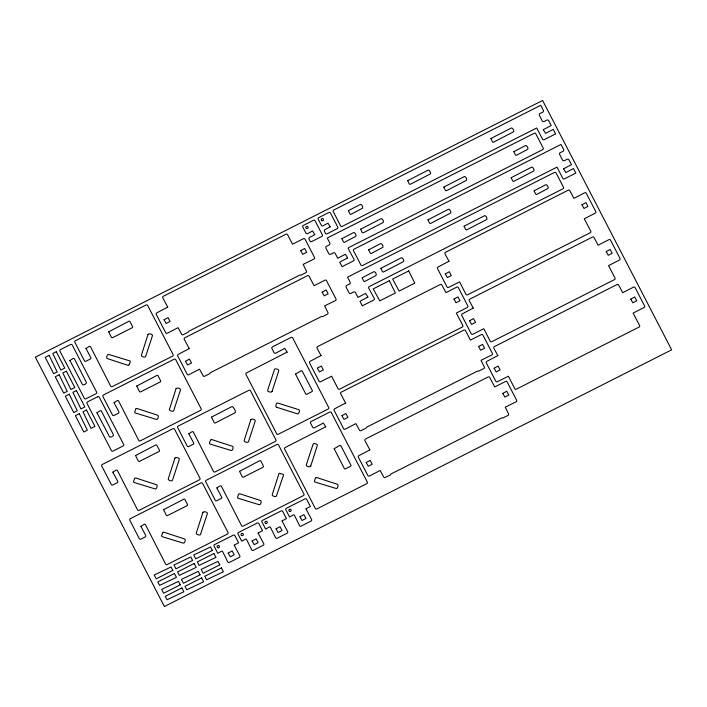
<?xml version="1.0" encoding="UTF-8"?>
<svg xmlns="http://www.w3.org/2000/svg" width="707" height="707" viewBox="0 0 707 707"><rect width="100%" height="100%" fill="white"/><g stroke="black" fill="none" stroke-linecap="round" stroke-linejoin="round"><path stroke-width="1.06" d="M129.24 364.379L130.335 361.772L129.947 360.932L109.117 354.569C107.597 352.89 105.228 359.006 107.747 358.714L128.329 365.457L129.284 364.485M276.835 407.356C274.714 407.647 276.34 401.541 278.258 403.184L298.381 409.547C300.837 409.238 298.778 415.177 297.037 413.736L276.888 407.329M280.317 473.628L283.1 474.282L283.551 475.086L276.587 495.519C276.799 497.852 270.728 495.925 272.389 494.184L278.903 473.734L279.574 473.222L280.317 473.628M134.533 478.595L133.508 481.635L133.915 482.421L154.745 488.784C156.618 490.411 158.386 484.224 156.114 484.64L135.47 477.879L134.533 478.542M135.709 409.088L134.684 412.128L135.09 412.915L155.92 419.278C157.758 420.868 159.517 415.009 157.334 415.106L136.698 408.39L135.709 409.035M148.002 334.473L141.541 354.702C139.986 356.461 145.845 358.361 145.766 356.089L152.288 336.178C153.861 334.402 148.497 332.917 148.002 334.473M162.583 532.795L161.558 535.835L161.965 536.622L182.795 542.985C184.748 544.646 186.401 538.274 184.156 538.84L163.52 532.079L162.583 532.733M174.876 458.18L168.407 478.409C166.764 480 172.694 482.165 172.632 479.788L179.163 459.877C180.683 458.03 175.301 456.651 174.876 458.18M176.052 388.673L169.583 408.902C167.904 410.564 174.055 412.561 173.807 410.29L180.338 390.37C181.823 388.603 176.83 387.162 176.061 388.611M202.927 512.381L196.458 532.61C194.779 534.227 200.876 536.383 200.664 533.944L207.213 514.077C208.83 512.372 203.519 510.816 202.927 512.319M210.465 440.169L209.449 443.156L209.846 443.996L230.676 450.359C232.63 451.932 234.194 445.94 232.143 446.17L211.455 439.471L210.465 440.169M238.506 494.37L237.49 497.41L237.897 498.196L258.718 504.559C260.574 506.203 262.421 500.149 260.088 500.415L239.505 493.672L238.515 494.317M250.808 419.755L244.339 439.984C242.784 441.742 248.652 443.643 248.564 441.371L255.094 421.46C256.579 419.658 251.294 418.217 250.808 419.755M272.08 391.413C271.806 393.127 266.221 391.537 267.803 389.76L274.351 369.902C274.166 367.516 279.99 369.54 278.646 371.166L272.08 391.413M310.718 466.063C310.179 467.795 304.903 466.134 306.431 464.411L312.98 444.553C312.794 442.061 318.972 444.429 317.187 445.878L310.718 466.063M315.437 478.153L314.412 481.193L314.818 481.98L335.648 488.343C337.486 489.96 339.28 484.065 337.062 484.171L316.427 477.455L315.437 478.1M69.896 360.517L82.189 384.007C82.374 386.411 87.915 383.38 86.183 382.036L74.253 358.599L73.351 358.352L69.896 360.517M85.98 348.489L90.779 357.503A1.167 1.149 -8.9 0 1 90.275 359.05L85.962 361.233A1.167 1.149 -8.9 0 1 84.398 360.738L74.871 342.329A1.167 1.149 -8.9 0 1 75.384 340.783L146.11 304.991A1.167 1.149 -8.9 0 1 147.683 305.486L173.082 354.569A1.167 1.149 -8.9 0 1 172.57 356.116L112.245 386.649A1.167 1.149 -8.9 0 1 110.672 386.155L90.452 346.58L89.506 346.289L85.98 348.489M96.947 412.782L109.24 436.272C109.417 438.676 114.976 435.662 113.226 434.301L101.304 410.873L100.35 410.643L96.947 412.782M108.684 331.839L111.485 337.469L112.316 337.805L132.333 327.695L132.73 326.908L129.964 321.491L129.16 321.102L108.684 331.839M114.03 402.69L118.829 411.704A1.167 1.149 -8.9 0 1 118.316 413.25L114.013 415.433A1.167 1.149 -8.9 0 1 112.448 414.938L102.922 396.53A1.167 1.149 -8.9 0 1 103.434 394.983L174.161 359.191A1.167 1.149 -8.9 0 1 175.725 359.686L201.133 408.77A1.167 1.149 -8.9 0 1 200.62 410.316L140.295 440.85A1.167 1.149 -8.9 0 1 138.722 440.355L118.467 400.736L117.556 400.489L114.039 402.637M112.855 472.196L117.654 481.211A1.167 1.149 -8.9 0 1 117.15 482.757L112.837 484.94A1.167 1.149 -8.9 0 1 111.273 484.445L101.746 466.037A1.167 1.149 -8.9 0 1 102.259 464.49L172.985 428.698A1.167 1.149 -8.9 0 1 174.558 429.193L199.957 478.277A1.167 1.149 -8.9 0 1 199.445 479.823L139.12 510.357A1.167 1.149 -8.9 0 1 137.547 509.862L117.327 470.288L116.381 469.996L112.864 472.143M136.734 386.04L139.526 391.669L140.357 392.005L160.374 381.895L160.763 381.046L157.988 375.638L157.21 375.293L136.734 386.04M135.558 455.547L138.351 461.176L139.191 461.512L159.199 451.402L159.605 450.606L156.839 445.189L156.035 444.8L135.558 455.547M140.905 526.397L145.704 535.411A1.167 1.149 -8.9 0 1 145.191 536.958L140.887 539.141A1.167 1.149 -8.9 0 1 139.323 538.646L129.796 520.237A1.167 1.149 -8.9 0 1 130.3 518.682L201.035 482.89A1.167 1.149 -8.9 0 1 202.6 483.394L228.008 532.477A1.167 1.149 -8.9 0 1 227.495 534.024L167.17 564.557A1.167 1.149 -8.9 0 1 165.597 564.053L145.342 524.444L144.431 524.196L140.914 526.344M164.059 319.776L166.127 323.461L170.051 321.438L168.063 317.602L164.059 319.776M167.745 307.112L156.768 312.892A1.167 1.149 -8.9 0 0 156.256 314.447L165.73 332.758A1.167 1.149 -8.9 0 0 167.303 333.253L178.049 327.677L181.619 334.234A1.167 1.149 -8.9 0 0 183.184 334.729L188.389 332.096A1.167 1.149 -8.9 0 1 189.025 331.132L299.556 275.2A1.167 1.149 -8.9 0 1 300.722 275.253L305.919 272.619A1.167 1.149 -8.9 0 0 306.431 271.073L303.144 264.383L314.005 259.018A1.167 1.149 -8.9 0 0 314.509 257.472L305.035 239.152A1.167 1.149 -8.9 0 0 303.462 238.657L292.548 244.207L287.599 234.68A1.167 1.149 -8.9 0 0 286.026 234.185L163.29 296.295A1.167 1.149 -8.9 0 0 162.787 297.841L167.745 307.112M163.609 509.747L166.401 515.376L167.232 515.712L187.249 505.602L187.638 504.754L184.863 499.345L184.085 499.001L163.609 509.694M185.543 361.286L187.611 364.971L191.526 362.947L189.494 359.094L185.543 361.224M189.229 348.622L178.244 354.401A1.167 1.149 -8.9 0 0 177.731 355.948L187.214 374.268A1.167 1.149 -8.9 0 0 188.778 374.763L199.533 369.187L203.095 375.744A1.167 1.149 -8.9 0 0 204.668 376.239L209.864 373.605A1.167 1.149 -8.9 0 1 210.5 372.642L321.04 316.701A1.167 1.149 -8.9 0 1 322.198 316.763L327.403 314.129A1.167 1.149 -8.9 0 0 327.915 312.582L324.619 305.884L335.48 300.528A1.167 1.149 -8.9 0 0 335.993 298.973L326.519 280.661A1.167 1.149 -8.9 0 0 324.946 280.166L314.085 285.725L309.083 276.19A1.167 1.149 -8.9 0 0 307.51 275.686L184.774 337.796A1.167 1.149 -8.9 0 0 184.262 339.351L189.229 348.622M188.787 433.771L193.585 442.785A1.167 1.149 -8.9 0 1 193.073 444.332L188.769 446.515A1.167 1.149 -8.9 0 1 187.196 446.02L177.678 427.611A1.167 1.149 -8.9 0 1 178.182 426.065L248.917 390.273A1.167 1.149 -8.9 0 1 250.481 390.768L275.889 439.851A1.167 1.149 -8.9 0 1 275.377 441.398L215.052 471.931A1.167 1.149 -8.9 0 1 213.479 471.436L193.25 431.862L192.26 431.588L188.787 433.771M211.49 417.121L214.283 422.751L215.061 423.095L234.53 413.038C237.428 413.18 232.594 404.634 231.375 406.843L211.49 417.121M216.837 487.971L221.636 496.986A1.167 1.149 -8.9 0 1 221.123 498.532L216.819 500.715A1.167 1.149 -8.9 0 1 215.246 500.22L205.719 481.812A1.167 1.149 -8.9 0 1 206.232 480.265L276.967 444.473A1.167 1.149 -8.9 0 1 278.531 444.968L303.939 494.052A1.167 1.149 -8.9 0 1 303.427 495.598L243.093 526.132A1.167 1.149 -8.9 0 1 241.529 525.637L221.3 486.062L220.31 485.789L216.837 487.918M228.184 553.113L230.252 556.798L234.176 554.774L232.135 550.921L228.184 553.113M234.185 545.194L239.832 555.843A1.167 1.149 -8.9 0 1 239.32 557.39L229.333 562.445A1.167 1.149 -8.9 0 1 227.769 561.95L222.502 551.336L221.636 551.124L217.791 553.316L214.088 546.158A1.167 1.149 -8.9 0 1 214.592 544.611L233.319 535.137A1.167 1.149 -8.9 0 1 234.892 535.632L238.595 542.79L234.194 545.132M239.532 471.322L242.333 476.951L243.164 477.287L263.181 467.177L263.57 466.328L260.795 460.92L259.955 460.593L239.532 471.322M252.107 541.005L254.175 544.69L258.099 542.667L256.111 538.831L252.116 540.952M258.108 533.087L263.755 543.736A1.167 1.149 -8.9 0 1 263.243 545.283L253.265 550.338A1.167 1.149 -8.9 0 1 251.692 549.843L246.425 539.229L245.506 539.043L241.714 541.208L238.012 534.05A1.167 1.149 -8.9 0 1 238.515 532.504L257.242 523.03A1.167 1.149 -8.9 0 1 258.815 523.525L262.518 530.683L258.108 533.087M276.03 528.898L278.098 532.592L282.022 530.559L279.981 526.706L276.03 528.898M282.031 520.979L287.678 531.629A1.167 1.149 -8.9 0 1 287.166 533.175L277.188 538.23A1.167 1.149 -8.9 0 1 275.615 537.735L270.348 527.122L269.482 526.909L265.638 529.101L261.935 521.943A1.167 1.149 -8.9 0 1 262.438 520.396L281.165 510.922A1.167 1.149 -8.9 0 1 282.738 511.417L286.441 518.576L282.04 520.926M287.095 352.139L246.496 372.916A1.167 1.149 -8.9 0 0 245.983 374.463L276.676 433.771A1.167 1.149 -8.9 0 0 278.249 434.275L328.172 409.008A1.167 1.149 -8.9 0 0 328.684 407.453L292.698 337.919A1.167 1.149 -8.9 0 0 291.125 337.425L272.407 346.898A1.167 1.149 -8.9 0 0 271.895 348.445L274.086 352.678A1.167 1.149 -8.9 0 0 275.659 353.173L284.709 348.401L287.095 352.139M295.526 374.083L305.839 394.161L306.67 394.329L312.202 391.492L312.37 390.671L302.154 370.954L301.279 370.751L295.535 374.021M300.687 250.64L302.755 254.326L306.679 252.302L304.69 248.466L300.687 250.64M299.954 516.79L302.022 520.485L305.945 518.452L303.904 514.599L299.962 516.737M305.954 508.872L311.601 519.521A1.167 1.149 -8.9 0 1 311.089 521.068L301.111 526.123A1.167 1.149 -8.9 0 1 299.538 525.628L294.271 515.014L293.405 514.802L289.561 517.003L285.858 509.844A1.167 1.149 -8.9 0 1 286.362 508.289L305.088 498.815A1.167 1.149 -8.9 0 1 306.661 499.31L310.364 506.468L305.963 508.819M314.774 234.618L309.533 237.499A1.167 1.149 -8.9 0 0 309.021 239.046L310.081 241.096A1.167 1.149 -8.9 0 0 311.654 241.591L321.844 236.43A1.167 1.149 -8.9 0 0 322.357 234.883L315.057 220.787A1.167 1.149 -8.9 0 0 313.493 220.284L303.294 225.445A1.167 1.149 -8.9 0 0 302.782 226.991L305.963 233.133A1.167 1.149 -8.9 0 0 307.527 233.628L312.591 230.968L314.774 234.618M317.363 368.223L319.431 371.909L323.355 369.885L321.314 366.032L317.372 368.161M322.171 292.141L324.239 295.835L328.154 293.803L326.121 289.95L322.171 292.141M321.049 355.55L310.073 361.339A1.167 1.149 -8.9 0 0 309.56 362.885L319.034 381.206A1.167 1.149 -8.9 0 0 320.607 381.7L331.627 376.186L338.008 388.656A1.167 1.149 -8.9 0 0 339.581 389.15L462.316 327.041A1.167 1.149 -8.9 0 0 462.829 325.485L456.342 313.077L467.309 307.465A1.167 1.149 -8.9 0 0 467.813 305.91L458.339 287.599A1.167 1.149 -8.9 0 0 456.766 287.104L445.967 292.671L441.875 284.992A1.167 1.149 -8.9 0 0 440.302 284.497L317.567 346.607A1.167 1.149 -8.9 0 0 317.054 348.153L321.049 355.55M330.169 226.832L324.928 229.704A1.167 1.149 -8.9 0 0 324.416 231.26L325.476 233.301A1.167 1.149 -8.9 0 0 327.041 233.796L337.239 228.644A1.167 1.149 -8.9 0 0 337.752 227.088L330.452 212.993A1.167 1.149 -8.9 0 0 328.888 212.498L318.689 217.659A1.167 1.149 -8.9 0 0 318.177 219.205L321.358 225.339A1.167 1.149 -8.9 0 0 322.922 225.833L327.986 223.173L330.169 226.832M325.733 426.789L285.124 447.566A1.167 1.149 -8.9 0 0 284.621 449.113L315.313 508.43A1.167 1.149 -8.9 0 0 316.877 508.925L366.809 483.659A1.167 1.149 -8.9 0 0 367.322 482.112L331.336 412.57A1.167 1.149 -8.9 0 0 329.762 412.075L311.036 421.549A1.167 1.149 -8.9 0 0 310.532 423.095L312.724 427.328A1.167 1.149 -8.9 0 0 314.288 427.823L323.346 423.051L325.733 426.789M334.164 448.733L344.468 468.812L345.308 468.98L350.831 466.143L351.008 465.321L340.747 445.569L339.917 445.401L334.164 448.68M341.879 238.674L343.505 242.041L344.282 242.386L355.108 236.695C357.68 236.518 354.304 230.897 353.111 232.824L341.879 238.674M341.941 415.698L344.009 419.392L347.924 417.36L345.882 413.507L341.941 415.645M348.392 210.677L350.018 214.044L350.796 214.389L361.851 208.583C364.414 208.468 361.144 202.741 359.845 204.712L348.401 210.624M347.632 257.905L339.722 262.138L342.064 266.663L353.509 260.874A1.167 1.149 -8.9 0 0 354.013 259.328L348.233 248.643L348.516 247.671L542.702 149.645A1.167 1.149 -8.9 0 0 543.215 148.099L535.8 133.782A1.167 1.149 -8.9 0 0 534.236 133.287L327.244 238.029L329.824 243.022A1.485 1.458 -8.9 0 1 329.126 245.011L326.625 246.16A1.485 1.458 -8.9 0 0 325.918 248.148L328.755 253.627A1.485 1.458 -8.9 0 0 330.796 254.228L333.2 252.894A1.485 1.458 -8.9 0 1 335.251 253.495L337.716 258.267L345.343 254.246L347.632 257.905M345.617 403.034L334.641 408.814A1.167 1.149 -8.9 0 0 334.128 410.369L343.611 428.681A1.167 1.149 -8.9 0 0 345.175 429.176L355.921 423.608L359.492 430.156A1.167 1.149 -8.9 0 0 361.065 430.651L366.261 428.027A1.167 1.149 -8.9 0 1 366.898 427.055L477.428 371.122A1.167 1.149 -8.9 0 1 478.595 371.175L483.8 368.541A1.167 1.149 -8.9 0 0 484.304 366.995L481.016 360.305L491.878 354.941A1.167 1.149 -8.9 0 0 492.39 353.394L482.908 335.074A1.167 1.149 -8.9 0 0 481.343 334.579L470.429 340.129L465.471 330.602A1.167 1.149 -8.9 0 0 463.907 330.107L341.172 392.217A1.167 1.149 -8.9 0 0 340.659 393.764L345.617 403.034M360.605 229.201L362.231 232.568L363.115 232.886L382.593 222.785C385.227 222.59 381.656 216.978 380.587 218.914L360.605 229.201M362.152 277.833L363.778 281.192L364.547 281.536L375.373 275.845C377.927 275.659 374.657 270.092 373.393 271.921L362.152 277.771M368.656 249.827L370.282 253.194L371.06 253.539L382.116 247.733C384.679 247.583 381.373 242.041 380.119 243.862L368.656 249.827M367.896 297.055L359.987 301.288L362.329 305.822L373.773 300.024A1.167 1.149 -8.9 0 0 374.286 298.478L368.497 287.793L368.78 286.821L562.966 188.804A1.167 1.149 -8.9 0 0 563.479 187.249L556.064 172.932A1.167 1.149 -8.9 0 0 554.5 172.437L347.508 277.179L350.098 282.173A1.485 1.458 -8.9 0 1 349.391 284.17L346.89 285.31A1.485 1.458 -8.9 0 0 346.183 287.307L349.019 292.778A1.485 1.458 -8.9 0 0 351.07 293.378L353.465 292.044A1.485 1.458 -8.9 0 1 355.515 292.645L357.981 297.417L365.607 293.396L367.896 297.055M366.182 462.555L368.25 466.249L372.174 464.216L370.132 460.363L366.191 462.502M369.867 449.891L358.891 455.67A1.167 1.149 -8.9 0 0 358.378 457.226L367.852 475.537A1.167 1.149 -8.9 0 0 369.425 476.032L380.172 470.464L383.742 477.013A1.167 1.149 -8.9 0 0 385.306 477.508L390.511 474.883A1.167 1.149 -8.9 0 1 391.148 473.911L501.678 417.978A1.167 1.149 -8.9 0 1 502.845 418.031L508.05 415.398A1.167 1.149 -8.9 0 0 508.554 413.851L505.266 407.161L516.128 401.797A1.167 1.149 -8.9 0 0 516.64 400.25L507.158 381.93A1.167 1.149 -8.9 0 0 505.593 381.435L494.732 386.994L489.721 377.458A1.167 1.149 -8.9 0 0 488.157 376.964L365.422 439.074A1.167 1.149 -8.9 0 0 364.909 440.62L369.867 449.891M380.87 268.36L382.496 271.718L383.38 272.036L402.857 261.943C405.438 261.714 402.036 256.208 400.878 258.02L380.879 268.298M407.683 180.674L409.309 184.041L410.193 184.359L429.67 174.258C432.145 174.169 429.069 168.593 427.664 170.387L407.683 180.674M427.947 219.833L429.573 223.191L430.457 223.509L449.935 213.417C452.462 213.32 449.201 207.584 447.929 209.546L427.947 219.833M443.81 187.09L445.445 190.457L446.329 190.775L465.807 180.683C468.388 180.488 464.897 174.85 463.801 176.812L443.81 187.09M445.313 273.909L447.381 277.604L451.296 275.571L449.316 271.735L445.313 273.909M448.998 261.245L438.013 267.025A1.167 1.149 -8.9 0 0 437.5 268.58L446.983 286.892A1.167 1.149 -8.9 0 0 448.547 287.387L459.568 281.881L465.957 294.342A1.167 1.149 -8.9 0 0 467.521 294.837L590.265 232.727A1.167 1.149 -8.9 0 0 590.769 231.18L584.282 218.772L595.25 213.152A1.167 1.149 -8.9 0 0 595.762 211.605L586.28 193.285A1.167 1.149 -8.9 0 0 584.716 192.79L573.907 198.358L569.815 190.687A1.167 1.149 -8.9 0 0 568.242 190.183L445.507 252.293A1.167 1.149 -8.9 0 0 445.003 253.848L448.998 261.245M453.991 299.079L456.059 302.773L459.983 300.74L457.942 296.887L454 299.026M464.084 226.249L465.71 229.616L466.593 229.925L486.071 219.833C488.625 219.674 485.302 213.991 484.065 215.962L464.084 226.196M469.563 320.766L471.631 324.46L475.546 322.427L473.504 318.574L469.563 320.766M473.239 308.102L462.263 313.881A1.167 1.149 -8.9 0 0 461.751 315.437L471.233 333.748A1.167 1.149 -8.9 0 0 472.797 334.243L483.818 328.737L490.207 341.198A1.167 1.149 -8.9 0 0 491.772 341.693L614.507 279.583A1.167 1.149 -8.9 0 0 615.019 278.037L608.533 265.629L619.5 260.008A1.167 1.149 -8.9 0 0 620.012 258.462L610.53 240.141A1.167 1.149 -8.9 0 0 608.966 239.646L598.104 245.205L594.066 237.543A1.167 1.149 -8.9 0 0 592.493 237.039L469.757 299.149A1.167 1.149 -8.9 0 0 469.245 300.705L473.239 308.102M478.568 346.563L480.627 350.248L484.551 348.224L482.563 344.389L478.568 346.501M490.888 138.563L492.514 141.93L493.406 142.248L512.884 132.156C515.465 131.944 512.027 126.429 510.896 128.232L490.897 138.51M494.131 368.25L496.199 371.935L500.114 369.911L498.135 366.076L494.14 368.188M497.816 355.577L486.831 361.365A1.167 1.149 -8.9 0 0 486.319 362.912L495.801 381.232A1.167 1.149 -8.9 0 0 497.366 381.727L508.395 376.212L514.776 388.682A1.167 1.149 -8.9 0 0 516.349 389.177L639.084 327.067A1.167 1.149 -8.9 0 0 639.596 325.512L633.11 313.104L644.068 307.492A1.167 1.149 -8.9 0 0 644.581 305.937L635.107 287.625A1.167 1.149 -8.9 0 0 633.534 287.13L622.726 292.698L618.634 285.018A1.167 1.149 -8.9 0 0 617.07 284.523L494.326 346.633A1.167 1.149 -8.9 0 0 493.822 348.18L497.816 355.577M502.81 393.419L504.878 397.104L508.801 395.08L506.76 391.227L502.818 393.357M511.161 177.722L512.787 181.089L513.671 181.399L533.149 171.306C535.579 171.121 532.583 165.641 531.143 167.435L511.161 177.722M513.83 151.669L515.456 155.027L516.225 155.372L527.06 149.681C529.578 149.53 526.344 143.848 525.054 145.81L513.83 151.669M534.094 190.819L535.72 194.186L536.498 194.522L547.324 188.84C549.905 188.707 546.52 183.095 545.318 184.969L534.094 190.766M543.303 129.699L545.592 133.411L553.219 129.39L555.561 133.923L544.116 139.712A1.167 1.149 -8.9 0 1 542.552 139.217L536.728 127.967L342.223 226.39A1.167 1.149 -8.9 0 1 340.65 225.895L333.244 211.579A1.167 1.149 -8.9 0 1 333.757 210.032L540.74 105.29L543.329 110.274A1.485 1.458 -8.9 0 1 542.623 112.272L540.121 113.412A1.485 1.458 -8.9 0 0 539.414 115.409L542.251 120.888A1.485 1.458 -8.9 0 0 544.302 121.489L546.697 120.146A1.485 1.458 -8.9 0 1 548.747 120.747L551.213 125.519L543.312 129.637M563.567 168.849L565.856 172.561L573.483 168.54L575.825 173.074L564.389 178.862A1.167 1.149 -8.9 0 1 562.816 178.367L556.992 167.117L362.488 265.549A1.167 1.149 -8.9 0 1 360.923 265.054L353.509 250.738A1.167 1.149 -8.9 0 1 354.021 249.182L561.013 144.44L563.594 149.433A1.485 1.458 -8.9 0 1 562.887 151.422L560.386 152.571A1.485 1.458 -8.9 0 0 559.688 154.559L562.516 160.038A1.485 1.458 -8.9 0 0 564.566 160.639L566.97 159.305A1.485 1.458 -8.9 0 1 569.011 159.906L571.477 164.669L563.576 168.796M581.941 204.774L584.009 208.459L587.924 206.435L585.944 202.6L581.941 204.774M606.191 251.63L608.259 255.315L612.174 253.292L610.132 249.438L606.191 251.63M630.759 299.105L632.827 302.799L636.742 300.767L634.762 296.931L630.759 299.105M542.605 100.474L35.35 357.168L164.395 606.526L671.65 349.832L542.605 100.474M49.128 355.356L45.195 357.344L53.661 373.711L57.179 371.935L49.128 355.356M56.295 351.724L52.778 353.509L60.829 370.079L64.761 368.091L56.295 351.724M70.638 344.468L60.457 349.62A1.167 1.149 -8.9 0 0 59.945 351.176L84.354 398.324A1.167 1.149 -8.9 0 0 85.918 398.828L96.099 393.675A1.167 1.149 -8.9 0 0 96.612 392.12L72.202 344.972A1.167 1.149 -8.9 0 0 70.638 344.468M59.176 374.79L55.243 376.778L63.71 393.136L67.227 391.36L59.176 374.79M66.352 371.157L62.835 372.934L70.886 389.513L74.818 387.524L66.352 371.157M69.233 394.214L65.3 396.212L73.767 412.57L77.284 410.794L69.233 394.214M76.409 390.591L72.892 392.367L80.943 408.938L84.875 406.949L76.409 390.591M97.69 396.742L87.509 401.894A1.167 1.149 -8.9 0 0 86.996 403.441L111.397 450.598A1.167 1.149 -8.9 0 0 112.97 451.093L123.151 445.94A1.167 1.149 -8.9 0 0 123.654 444.394L99.254 397.237A1.167 1.149 -8.9 0 0 97.69 396.742M79.29 413.648L75.357 415.636L83.824 432.004L87.341 430.218L79.29 413.648M86.466 410.016L82.949 411.801L91 428.371L94.932 426.383L86.466 410.016M389.31 280.732L373.243 288.871L379.721 300.89L395.381 292.963L389.31 280.732M408.726 270.914L392.659 279.044L399.137 291.063L414.797 283.136L408.726 270.914M172.835 570.434L156.194 578.856L154.197 574.994L171.05 566.979L172.835 570.434M192.596 560.439L175.955 568.861L173.957 564.99L190.81 556.983L192.596 560.439M212.365 550.435L195.715 558.857L193.718 554.995L210.571 546.979L212.365 550.435M174.426 573.51L157.785 581.932L159.57 585.387L176.423 577.372L174.426 573.51M194.186 563.506L177.545 571.928L179.331 575.383L196.184 567.376L194.186 563.506M213.947 553.501L197.306 561.924L199.1 565.388L215.953 557.372L213.947 553.501M180.285 584.83L163.644 593.253L161.647 589.391L178.5 581.375L180.285 584.83M200.046 574.835L183.405 583.257L181.407 579.387L198.26 571.38L200.046 574.835M219.815 564.831L203.165 573.253L201.168 569.391L218.021 561.376L219.815 564.831M181.876 587.906L165.235 596.328L167.02 599.783L183.873 591.768L181.876 587.906M201.636 577.902L184.995 586.324L186.781 589.779L203.643 581.773L201.636 577.902M221.397 567.898L204.756 576.32L206.55 579.784L223.403 571.769L221.397 567.898M321.897 220.725A1.167 1.149 -8.9 0 0 323.514 219.532A1.167 1.149 -8.9 0 0 321.667 218.746A1.167 1.149 -8.9 0 0 321.897 220.725M306.502 228.52A1.167 1.149 -8.9 0 0 308.119 227.327A1.167 1.149 -8.9 0 0 306.272 226.54A1.167 1.149 -8.9 0 0 306.502 228.52M217.8 547.678A1.167 1.149 -8.9 0 0 219.426 546.493A1.167 1.149 -8.9 0 0 217.57 545.707A1.167 1.149 -8.9 0 0 217.8 547.678M241.723 535.579A1.167 1.149 -8.9 0 0 243.349 534.386A1.167 1.149 -8.9 0 0 241.494 533.599A1.167 1.149 -8.9 0 0 241.723 535.579M265.646 523.472A1.167 1.149 -8.9 0 0 267.273 522.279A1.167 1.149 -8.9 0 0 265.417 521.492A1.167 1.149 -8.9 0 0 265.646 523.472M289.57 511.364A1.167 1.149 -8.9 0 0 291.196 510.171A1.167 1.149 -8.9 0 0 289.34 509.385A1.167 1.149 -8.9 0 0 289.57 511.364"/></g></svg>
